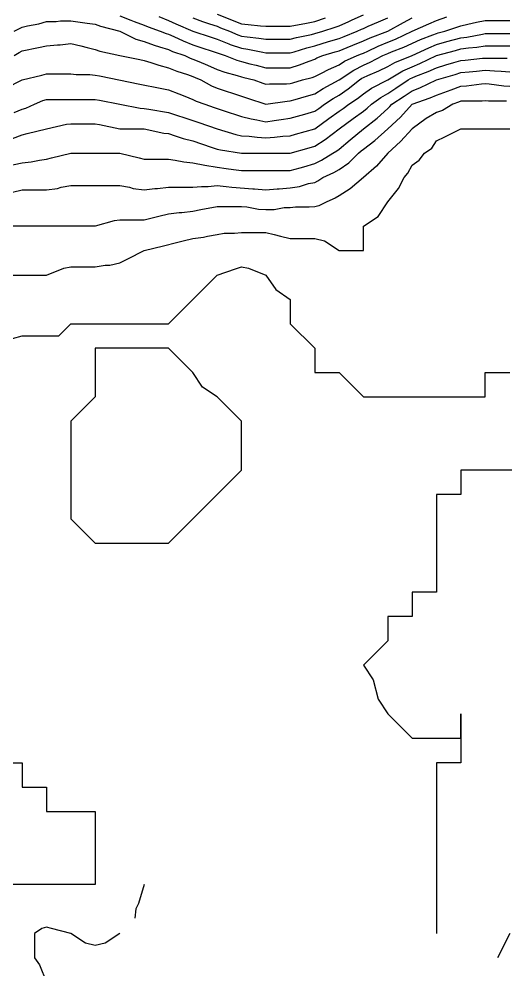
# Model space of a CAD drawing. Header units: inches. Extents: x 794995 to 811195, y 2485918 to 2508058.
# Drawn here: x 796581 to 797181, y 2488183 to 2489353 of the extents above; entities that cross this region are included whole.
import ezdxf

# ---------------------------------------------------------------- set-up
doc = ezdxf.new("R2010")
doc.units = ezdxf.units.IN
doc.header["$MEASUREMENT"] = 0
doc.layers.add('contour', color=7, linetype='Continuous')

msp = doc.modelspace()

# ---------------------------------------------------------------- linework, layer by layer
at = {"layer": 'contour'}
for points in [[(796575.2, 2489338.4), (796581.8, 2489341.7), (796585.2, 2489343.4), (796591.8, 2489345), (796605.9, 2489347.6), (796615.2, 2489350.4), (796627.2, 2489350.4), (796632.3, 2489351.2), (796645.2, 2489351.2), (796656.4, 2489349.6), (796665.2, 2489348.4), (796675.2, 2489346.9), (796681.5, 2489344.7), (796705.2, 2489338.4), (796725.2, 2489328.4), (796735.2, 2489325.5), (796747.8, 2489321), (796754.2, 2489319.3), (796765.2, 2489315.9), (796770.4, 2489313.6), (796785.2, 2489308.4), (796792, 2489305.2), (796795.2, 2489304.1), (796802.7, 2489300.9), (796813.2, 2489296.4), (796825.2, 2489291.2), (796834.6, 2489287.8), (796849.7, 2489283.8), (796855.2, 2489282.1), (796858.2, 2489281.4), (796870.2, 2489278.4), (796881.4, 2489274.6), (796885.2, 2489273.4), (796889.8, 2489273.7), (796910.5, 2489273.7), (796915.2, 2489274.1), (796918.5, 2489275), (796930.2, 2489278.4), (796942, 2489281.5), (796945.2, 2489282.6), (796953.7, 2489286.9), (796962.1, 2489291.4), (796975.2, 2489297.1), (796982.1, 2489301.4), (796997.7, 2489308.4), (797003, 2489310.5), (797005.2, 2489311.4), (797010.6, 2489313.8), (797023.5, 2489320), (797035.2, 2489324.7), (797044.8, 2489328.7), (797065.2, 2489338.4), (797085.9, 2489347.6), (797095.2, 2489351.7), (797107.7, 2489355.9)], [(796575.2, 2489308.4), (796581.4, 2489312.1), (796585.2, 2489314.4), (796605.2, 2489318.4), (796615.2, 2489320.4), (796628.5, 2489321.7), (796631.8, 2489321.7), (796645.2, 2489323.4), (796657.2, 2489320.4), (796665.2, 2489318.4), (796675.2, 2489315.9), (796680.6, 2489313.8), (796705.2, 2489308.4), (796730.2, 2489303.4), (796735.2, 2489302.4), (796743.7, 2489299.8), (796753.2, 2489296.4), (796765.2, 2489293.4), (796775.7, 2489289), (796788.5, 2489285), (796795.2, 2489282.6), (796798.2, 2489281.4), (796805.2, 2489278.4), (796818.1, 2489271.3), (796825.2, 2489268.4), (796855.2, 2489258.4), (796862.7, 2489255.9), (796885.2, 2489248.4), (796911.2, 2489252.4), (796915.2, 2489252.6), (796921.2, 2489254.4), (796935.2, 2489258.4), (796945.2, 2489261.2), (796955.6, 2489267.9), (796975.2, 2489278.4), (796993.2, 2489290.4), (797005.2, 2489296.4), (797013.4, 2489300.1), (797029.2, 2489308.4), (797033.2, 2489310.3), (797035.2, 2489311.1), (797039.8, 2489313), (797054.8, 2489318.7), (797075.5, 2489328), (797090.5, 2489333.7), (797095.2, 2489335.6), (797097.3, 2489336.2), (797105.2, 2489338.4), (797120.2, 2489343.4), (797125.2, 2489345), (797133.7, 2489346.9), (797144.2, 2489349.3), (797155.2, 2489351.7), (797185.2, 2489351.7)], [(796705.2, 2489357.1), (796718.8, 2489352), (796723.2, 2489350.4), (796735.2, 2489345.9), (796740.4, 2489343.6), (796755.2, 2489338.4), (796762.3, 2489335.5), (796765.2, 2489334.6), (796771.8, 2489331.7), (796783.2, 2489326.4), (796795.2, 2489321.7), (796805.2, 2489318.4), (796820.2, 2489313.4), (796825.2, 2489311.7), (796827.6, 2489310.8), (796835.2, 2489308.4), (796849.4, 2489302.6), (796855.2, 2489300.9), (796865.2, 2489298.4), (796873.2, 2489296.4), (796885.2, 2489293.4), (796915.2, 2489293.4), (796926.6, 2489296.9), (796938.5, 2489301.7), (796945.2, 2489304.1), (796948, 2489305.5), (796955.2, 2489308.4), (796970.5, 2489313), (796975.2, 2489314.4), (796985.2, 2489318.4), (796992.3, 2489321.2), (797005.2, 2489326.4), (797013.4, 2489330.1), (797035.2, 2489338.4), (797054.4, 2489349.1), (797065.2, 2489355)], [(796753.2, 2489356.4), (796765.2, 2489351.7), (796774.4, 2489347.6), (796795.2, 2489338.4), (796817.7, 2489330.9), (796825.2, 2489328.4), (796839.6, 2489322.8), (796841.3, 2489322.2), (796855.2, 2489317.4), (796863, 2489316.2), (796881.2, 2489312.4), (796885.2, 2489311.7), (796915.2, 2489311.7), (796919.8, 2489313), (796935.6, 2489318), (796945.2, 2489320.4), (796962.3, 2489325.5), (796975.2, 2489329.4), (796981.6, 2489331.9), (796997.7, 2489338.4), (797002.9, 2489340.7), (797005.2, 2489341.7), (797011.2, 2489344.4), (797023.6, 2489349.9), (797035.2, 2489355)], [(796795.2, 2489355), (796807.2, 2489350.4), (796815.9, 2489347.6), (796825.2, 2489344.4), (796829.4, 2489342.6), (796840.2, 2489338.4), (796850.7, 2489333.9), (796855.2, 2489332.4), (796862.2, 2489331.3), (796876.6, 2489329.8), (796885.2, 2489328.4), (796915.2, 2489328.4), (796923, 2489330.5), (796941.2, 2489334.4), (796945.2, 2489335.4), (796955.2, 2489338.4), (796970.4, 2489343.2), (796975.2, 2489345), (796987.2, 2489350.4), (796991.3, 2489352.2), (797005.2, 2489358.4)], [(796825.2, 2489359.4), (796855.2, 2489347.4), (796863.3, 2489346.5), (796878.5, 2489345), (796885.2, 2489344.4), (796915.2, 2489344.4), (796935.2, 2489348.4), (796945.2, 2489350.4), (796958.5, 2489355)], [(796565.2, 2489268.4), (796585.2, 2489278.4), (796609.2, 2489284.4), (796615.2, 2489285.9), (796645.2, 2489285.9), (796651.8, 2489285), (796668.5, 2489285), (796675.2, 2489284.4), (796680.2, 2489283.4), (796730.2, 2489273.4), (796755.2, 2489268.4), (796765.2, 2489266.4), (796778, 2489261.2), (796785.2, 2489258.4), (796795.2, 2489254.4), (796799.2, 2489252.4), (796810.2, 2489248.4), (796821.4, 2489244.6), (796825.2, 2489243.4), (796832.7, 2489240.9), (796855.2, 2489233.4), (796867.2, 2489230.4), (796874.2, 2489229.3), (796885.2, 2489226.9), (796895.2, 2489228.4), (796903.9, 2489229.6), (796915.2, 2489231.2), (796928.5, 2489235), (796933.2, 2489236.4), (796945.2, 2489239.8), (796950.2, 2489243.4), (796957.2, 2489248.4), (796968, 2489255.6), (796975.2, 2489259.6), (796986.3, 2489267.3), (797000.2, 2489278.4), (797003.2, 2489280.4), (797005.2, 2489281.4), (797010.6, 2489283.8), (797024, 2489289.5), (797035.2, 2489295), (797043.7, 2489299.8), (797065.2, 2489308.4), (797085.5, 2489318), (797095.2, 2489322), (797108, 2489325.5), (797125.2, 2489330.2), (797132.4, 2489331.2), (797151.6, 2489334.8), (797155.2, 2489335.4), (797185.2, 2489335.4)], [(796575.2, 2489238.4), (796585.2, 2489242.4), (796589.8, 2489243.7), (796600.2, 2489248.4), (796610.5, 2489253), (796615.2, 2489254.4), (796675.2, 2489254.4), (796680.2, 2489253.4), (796705.2, 2489248.4), (796730.5, 2489243.7), (796735.2, 2489243.4), (796741.2, 2489242.4), (796765.2, 2489238.4), (796795.2, 2489228.4), (796802.7, 2489225.9), (796825.2, 2489218.4), (796848.1, 2489211.3), (796855.2, 2489209.8), (796864.4, 2489209.1), (796874.6, 2489207.8), (796885.2, 2489207.1), (796895.7, 2489207.8), (796905.9, 2489209.1), (796915.2, 2489209.8), (796921.8, 2489211.7), (796945.2, 2489218.4), (796962.7, 2489230.9), (796975.2, 2489239.8), (796980.2, 2489243.4), (796987.2, 2489248.4), (796998, 2489255.6), (797005.2, 2489261.2), (797015.2, 2489268.4), (797035.2, 2489278.4), (797053.9, 2489289.6), (797065.2, 2489294.7), (797074.8, 2489298.7), (797095.2, 2489308.4), (797118.7, 2489314.8), (797125.2, 2489316.5), (797134.6, 2489317.8), (797144.7, 2489318.8), (797155.2, 2489320.4), (797185.2, 2489320.4)], [(796573.2, 2489206.4), (796585.2, 2489210.9), (796591.2, 2489212.4), (796615.2, 2489218.4), (796639.7, 2489223.8), (796645.2, 2489224.4), (796675.2, 2489224.4), (796680.2, 2489223.4), (796705.2, 2489218.4), (796735.2, 2489218.4), (796759.7, 2489212.9), (796765.2, 2489212.4), (796773.7, 2489209.8), (796783.2, 2489206.4), (796795.2, 2489203.4), (796817.7, 2489195.9), (796825.2, 2489193.4), (796829.2, 2489192.4), (796855.2, 2489188.4), (796915.2, 2489188.4), (796938.5, 2489195), (796945.2, 2489196.9), (796958.2, 2489205.3), (796975.2, 2489218.4), (796992.7, 2489230.9), (797005.2, 2489239.8), (797010, 2489243.6), (797015.2, 2489248.4), (797026.6, 2489256.9), (797035.2, 2489261.7), (797045.2, 2489268.4), (797060.2, 2489278.4), (797063.3, 2489280.2), (797065.2, 2489281.1), (797069.8, 2489283), (797084.8, 2489288.7), (797095.2, 2489293.4), (797106.7, 2489296.8), (797116.6, 2489299.8), (797125.2, 2489302.4), (797130.6, 2489302.9), (797151.8, 2489305), (797155.2, 2489305.4), (797158.3, 2489305.2), (797182, 2489305.2)], [(796555.2, 2489170.4), (796585.2, 2489176.4), (796596.1, 2489177.5), (796606.6, 2489179.8), (796615.2, 2489180.9), (796621.2, 2489182.4), (796645.2, 2489188.4), (796705.2, 2489188.4), (796729.2, 2489182.4), (796735.2, 2489180.9), (796765.2, 2489180.9), (796773.7, 2489179.8), (796784.2, 2489177.5), (796795.2, 2489176.4), (796810.2, 2489173.4), (796825.2, 2489171.2), (796836.4, 2489169.6), (796845.2, 2489168.4), (796855.2, 2489166.9), (796915.2, 2489166.9), (796927.2, 2489170.4), (796931.8, 2489171.7), (796945.2, 2489175.5), (796953.7, 2489179.8), (796967.7, 2489188.4), (796972.3, 2489191.2), (796975.2, 2489193.4), (796988.8, 2489204.7), (797005.2, 2489218.4), (797022.1, 2489231.4), (797035.2, 2489243.4), (797037.8, 2489245.8), (797040.2, 2489248.4), (797055.2, 2489258.4), (797065.2, 2489265), (797074.8, 2489268.8), (797095.2, 2489278.4), (797118.2, 2489285.3), (797125.2, 2489287.4), (797135.2, 2489288.4), (797144.2, 2489289.3), (797155.2, 2489290.4), (797166.6, 2489289.8), (797174.6, 2489289), (797185.2, 2489288.4)], [(796573.2, 2489140.4), (796585.2, 2489143.4), (796615.2, 2489143.4), (796628.5, 2489145), (796633.2, 2489146.4), (796645.2, 2489148.4), (796705.2, 2489148.4), (796717.2, 2489146.4), (796721.8, 2489145), (796735.2, 2489143.4), (796748.5, 2489145), (796751.8, 2489145), (796765.2, 2489146.4), (796795.2, 2489146.4), (796806.1, 2489147.5), (796814.2, 2489147.5), (796825.2, 2489148.4), (796836.1, 2489147.5), (796843.2, 2489146.4), (796869, 2489144.5), (796871.3, 2489144.5), (796885.2, 2489143.4), (796899, 2489144.5), (796901.3, 2489144.5), (796915.2, 2489145.5), (796926.4, 2489147.1), (796937.7, 2489150.9), (796945.2, 2489152.4), (796949.2, 2489154.4), (796955.2, 2489158.4), (796968.8, 2489164.7), (796975.2, 2489168.4), (796987.2, 2489176.4), (796999.2, 2489188.4), (797002.4, 2489191.1), (797005.2, 2489193.4), (797019.4, 2489204.1), (797035.2, 2489218.4), (797050.9, 2489232.6), (797065.2, 2489248.4), (797087.3, 2489256.2), (797095.2, 2489259.6), (797108.8, 2489264.7), (797113.2, 2489266.4), (797125.2, 2489270.9), (797132.2, 2489271.3), (797150.5, 2489273.7), (797155.2, 2489274.1), (797159.8, 2489273.7), (797178.1, 2489271.3), (797185.2, 2489270.9)], [(797181.2, 2489252.4), (797159.2, 2489252.4), (797155.2, 2489252.6), (797151.2, 2489252.4), (797129.2, 2489252.4), (797125.2, 2489252.1), (797122.4, 2489251.1), (797115.2, 2489248.4), (797102.7, 2489240.9), (797095.2, 2489238.4), (797082.5, 2489231), (797065.2, 2489218.4), (797051, 2489202.5), (797035.2, 2489188.4), (797021.3, 2489172.2), (797005.2, 2489158.4), (796989, 2489144.5), (796975.2, 2489135.9), (796970.5, 2489133), (796960.2, 2489128.4), (796950.2, 2489123.4), (796945.2, 2489122.4), (796938.5, 2489121.7), (796921.8, 2489121.7), (796915.2, 2489120.9), (796907.7, 2489120.9), (796895.2, 2489118.4), (796885.2, 2489118.4), (796875.9, 2489119.1), (796861.8, 2489121.7), (796855.2, 2489122.4), (796825.2, 2489122.4), (796805.2, 2489118.4), (796795.2, 2489116.4), (796781.8, 2489115), (796778.5, 2489115), (796765.2, 2489113.4), (796753.2, 2489110.4), (796745.2, 2489108.4), (796735.2, 2489105.9), (796705.2, 2489105.9), (796698.5, 2489105), (796675.2, 2489098.4), (796525.2, 2489098.4)], [(796525.2, 2489038.4), (796615.2, 2489038.4), (796636.6, 2489046.9), (796645.2, 2489048.4), (796675.2, 2489048.4), (796687.2, 2489050.4), (796693.2, 2489050.4), (796705.2, 2489053.4), (796715.2, 2489058.4), (796735.2, 2489068.4), (796759.2, 2489074.4), (796775.2, 2489078.4), (796783.2, 2489080.4), (796795.2, 2489083.4), (796808.5, 2489085), (796813.2, 2489086.4), (796825.2, 2489088.4), (796833.7, 2489089.8), (796846.6, 2489089.8), (796855.2, 2489090.9), (796885.2, 2489090.9), (796895.2, 2489088.4), (796903.2, 2489086.4), (796915.2, 2489083.4), (796945.2, 2489083.4), (796957.2, 2489080.4), (796975.2, 2489068.4), (797005.2, 2489068.4), (797005.2, 2489098.4), (797023.2, 2489110.4), (797035.2, 2489128.4), (797048.5, 2489145), (797055.2, 2489158.4), (797059.7, 2489163.8), (797065.2, 2489173.4), (797073.7, 2489179.8), (797080.2, 2489188.4), (797089.2, 2489194.4), (797095.2, 2489203.4), (797105.2, 2489208.4), (797125.2, 2489218.4), (797185.2, 2489218.4)], [(796573.2, 2488960.4), (796585.2, 2488963.4), (796615.2, 2488963.4), (796630.2, 2488963.4), (796645.2, 2488978.4), (796765.2, 2488978.4), (796795.2, 2489008.4), (796825.2, 2489038.4), (796847.7, 2489045.9), (796855.2, 2489048.4), (796863.7, 2489046.9), (796885.2, 2489038.4), (796897.2, 2489020.4), (796915.2, 2489008.4), (796915.2, 2488978.4), (796945.2, 2488948.4), (796945.2, 2488918.4), (796975.2, 2488918.4), (797005.2, 2488888.4), (797125.2, 2488888.4), (797155.2, 2488888.4), (797155.2, 2488918.4), (797185.2, 2488918.4)], [(797215.2, 2488798.4), (797125.2, 2488798.4), (797125.2, 2488768.4), (797095.2, 2488768.4), (797095.2, 2488738.4), (797095.2, 2488648.4), (797065.2, 2488648.4), (797065.2, 2488618.4), (797035.2, 2488618.4), (797035.2, 2488588.4), (797005.2, 2488558.4), (797017.2, 2488540.4), (797023.2, 2488516.4), (797035.2, 2488498.4), (797065.2, 2488468.4), (797095.2, 2488468.4), (797125.2, 2488468.4), (797125.2, 2488498.4), (797125.2, 2488438.4), (797095.2, 2488438.4), (797095.2, 2488408.4), (797095.2, 2488228.4)], [(796435.2, 2488438.4), (796585.2, 2488438.4), (796585.2, 2488408.4), (796615.2, 2488408.4), (796615.2, 2488378.4), (796675.2, 2488378.4), (796675.2, 2488288.4), (796525.2, 2488288.4)], [(796735.2, 2488288.4), (796728.5, 2488265), (796725.2, 2488258.4), (796723.9, 2488247.1)], [(796705.2, 2488228.4), (796687.2, 2488216.4), (796675.2, 2488213.4), (796663.2, 2488216.4), (796645.2, 2488228.4), (796621.2, 2488234.4), (796615.2, 2488235.9), (796609.2, 2488234.4), (796600.2, 2488228.4), (796600.2, 2488198.4), (796606.6, 2488189.8), (796615.2, 2488168.4), (796630.2, 2488138.4), (796633.2, 2488126.4), (796645.2, 2488108.4)], [(797185.2, 2488228.4), (797170.2, 2488198.4)]]:
    msp.add_lwpolyline(points, dxfattribs=at)
msp.add_lwpolyline([(796765.2, 2488708.4), (796795.2, 2488738.4), (796825.2, 2488768.4), (796855.2, 2488798.4), (796855.2, 2488858.4), (796825.2, 2488888.4), (796807.2, 2488900.4), (796795.2, 2488918.4), (796765.2, 2488948.4), (796675.2, 2488948.4), (796675.2, 2488918.4), (796675.2, 2488888.4), (796645.2, 2488858.4), (796645.2, 2488738.4), (796675.2, 2488708.4)], close=True, dxfattribs=at)

doc.saveas('drawing.dxf')
